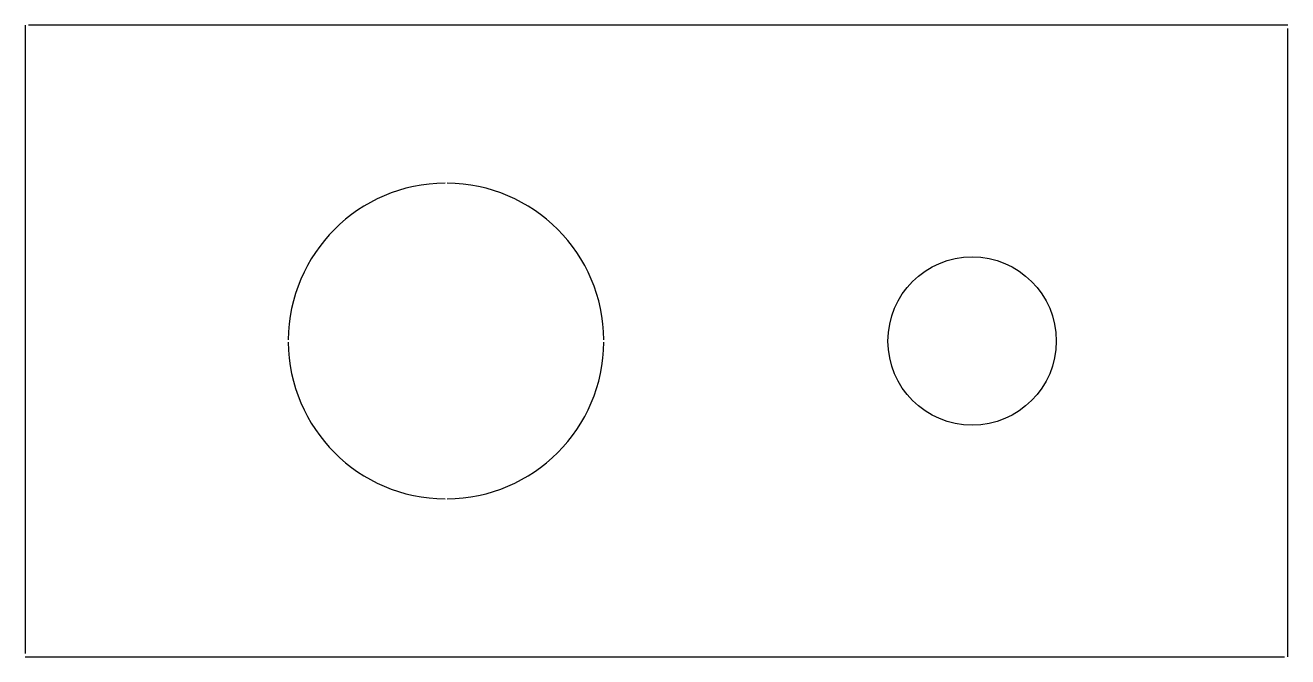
# Model space of a CAD drawing. Header units: millimetres. Extents: x 0 to 120, y 0 to 60.
import ezdxf

# ---------------------------------------------------------------- set-up
doc = ezdxf.new("R2010")
doc.units = ezdxf.units.MM

msp = doc.modelspace()

# ---------------------------------------------------------------- linework, layer by layer
for p, q in [((0, 60), (0, 0.3)), ((120, 60), (0.3, 60)), ((120, 0), (120, 59.7)), ((0, 0), (119.7, 0))]:
    msp.add_line(p, q)
msp.add_circle((90, 30), 8)
for start, end in [(90.382, 179.618), (0.382, 89.618), (180.382, 269.618), (270.382, 359.618)]:
    msp.add_arc((40, 30), 15, start, end)

doc.saveas('drawing.dxf')
